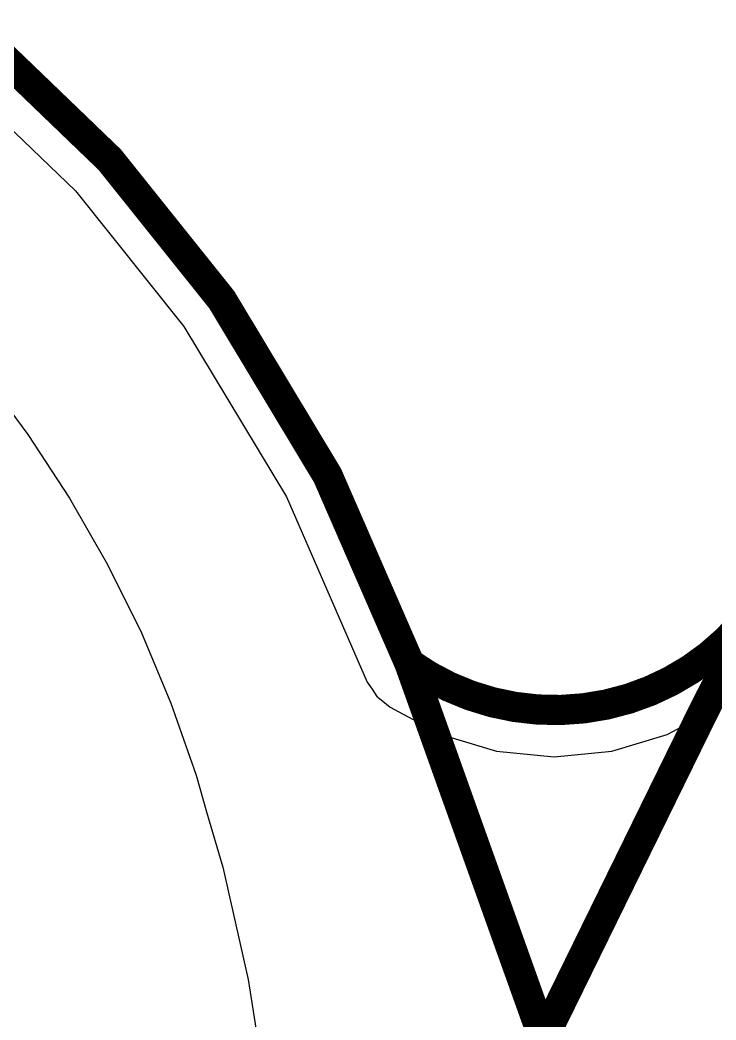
# Model space of a CAD drawing. Header units: inches. Extents: x -30 to 118, y 20 to 51.
# Drawn here: x 86.82 to 91.42, y 42.81 to 49.43 of the extents above; entities that cross this region are included whole.
import ezdxf

# ---------------------------------------------------------------- set-up
doc = ezdxf.new("R2010")
doc.units = ezdxf.units.IN
for name, color, linetype in [('Bottom Layer', 5, 'Continuous'), ('Keep-Out Layer', 6, 'Continuous'), ('Mechanical 1', 6, 'Continuous'), ('Top Layer', 1, 'Continuous'), ('Top Overlay', 2, 'Continuous')]:
    doc.layers.add(name, color=color, linetype=linetype)

msp = doc.modelspace()

# ---------------------------------------------------------------- linework, layer by layer
at = {"layer": 'Bottom Layer'}
for p, q in [((86.3628, 49.091), (87.1882, 48.2965)), ((87.1882, 48.2965), (87.9044, 47.4008)), ((87.9044, 47.4008), (88.5825, 46.2734)), ((88.5825, 46.2734), (89.1165, 45.0485)), ((89.1165, 45.0485), (89.149, 45.0018)), ((89.149, 45.0018), (89.1806, 44.9544)), ((89.1806, 44.9544), (89.1835, 44.9521)), ((89.1835, 44.9521), (89.1846, 44.9505)), ((89.1846, 44.9505), (89.1895, 44.9473)), ((89.1895, 44.9473), (89.2199, 44.9232)), ((89.2199, 44.9232), (89.2682, 44.8836)), ((89.2682, 44.8836), (89.3256, 44.8529)), ((89.3256, 44.8529), (89.6058, 44.7031)), ((91.1006, 44.7031), (91.4383, 44.8836)), ((89.6058, 44.7031), (89.9722, 44.592)), ((90.7343, 44.592), (91.1006, 44.7031)), ((89.9722, 44.592), (90.3532, 44.5544)), ((90.3532, 44.5544), (90.7343, 44.592))]:
    msp.add_line(p, q, dxfattribs=at)
at = {"layer": 'Keep-Out Layer'}
for points in [[(86.5595, 49.3262, 0.2, 0.2, 0), (87.4147, 48.503, 0.2, 0.2, 0)], [(87.4147, 48.503, 0.2, 0.2, 0), (88.156, 47.576, 0.2, 0.2, 0)], [(88.156, 47.576, 0.2, 0.2, 0), (88.8549, 46.414, 0.2, 0.2, 0)], [(88.8549, 46.414, 0.2, 0.2, 0), (89.3969, 45.1707, 0.2, 0.2, 0)], [(91.6901, 45.5512, 0.2, 0.2, -0.414214), (89.3969, 45.1707, 0.2, 0.2, 0)]]:
    msp.add_lwpolyline(points, format="xyseb", dxfattribs=at)
for points in [[(87.3647, 48.503, 0.1, 0.1, 1), (87.4647, 48.503, 0.1, 0.1, 1)], [(87.3647, 48.503, 0.1, 0.1, 1), (87.4647, 48.503, 0.1, 0.1, 1)], [(88.106, 47.576, 0.1, 0.1, 1), (88.206, 47.576, 0.1, 0.1, 1)], [(88.106, 47.576, 0.1, 0.1, 1), (88.206, 47.576, 0.1, 0.1, 1)], [(88.8049, 46.414, 0.1, 0.1, 1), (88.9049, 46.414, 0.1, 0.1, 1)], [(88.8049, 46.414, 0.1, 0.1, 1), (88.9049, 46.414, 0.1, 0.1, 1)], [(89.3469, 45.1707, 0.1, 0.1, 1), (89.4469, 45.1707, 0.1, 0.1, 1)], [(89.3469, 45.1707, 0.1, 0.1, 1), (89.4469, 45.1707, 0.1, 0.1, 1)]]:
    msp.add_lwpolyline(points, format="xyseb", close=True, dxfattribs=at)
at = {"layer": 'Mechanical 1'}
for points in [[(86.5595, 49.3262, 0.2, 0.2, 0), (87.4147, 48.503, 0.2, 0.2, 0)], [(87.4147, 48.503, 0.2, 0.2, 0), (88.156, 47.576, 0.2, 0.2, 0)], [(88.156, 47.576, 0.2, 0.2, 0), (88.8549, 46.414, 0.2, 0.2, 0)], [(88.8549, 46.414, 0.2, 0.2, 0), (89.3969, 45.1707, 0.2, 0.2, 0)], [(91.3066, 44.7874, 0.2, 0.2, 0), (91.677, 45.526, 0.2, 0.2, 0)], [(89.3969, 45.1707, 0.2, 0.2, 0), (90.2811, 42.6954, 0.2, 0.2, 0)], [(90.2811, 42.6954, 0.2, 0.2, 0), (91.3066, 44.7874, 0.2, 0.2, 0)]]:
    msp.add_lwpolyline(points, format="xyseb", dxfattribs=at)
for points in [[(87.3647, 48.503, 0.1, 0.1, 1), (87.4647, 48.503, 0.1, 0.1, 1)], [(87.3647, 48.503, 0.1, 0.1, 1), (87.4647, 48.503, 0.1, 0.1, 1)], [(88.106, 47.576, 0.1, 0.1, 1), (88.206, 47.576, 0.1, 0.1, 1)], [(88.106, 47.576, 0.1, 0.1, 1), (88.206, 47.576, 0.1, 0.1, 1)], [(88.8049, 46.414, 0.1, 0.1, 1), (88.9049, 46.414, 0.1, 0.1, 1)], [(88.8049, 46.414, 0.1, 0.1, 1), (88.9049, 46.414, 0.1, 0.1, 1)], [(89.3469, 45.1707, 0.1, 0.1, 1), (89.4469, 45.1707, 0.1, 0.1, 1)], [(89.3469, 45.1707, 0.1, 0.1, 1), (89.4469, 45.1707, 0.1, 0.1, 1)], [(91.2566, 44.7874, 0.1, 0.1, 1), (91.3566, 44.7874, 0.1, 0.1, 1)], [(91.2566, 44.7874, 0.1, 0.1, 1), (91.3566, 44.7874, 0.1, 0.1, 1)]]:
    msp.add_lwpolyline(points, format="xyseb", close=True, dxfattribs=at)
at = {"layer": 'Top Layer'}
for p, q in [((86.3628, 49.091), (87.1882, 48.2965)), ((87.1882, 48.2965), (87.9044, 47.4008)), ((87.9044, 47.4008), (88.5825, 46.2734)), ((88.5825, 46.2734), (89.1165, 45.0485)), ((89.1165, 45.0485), (89.149, 45.0018)), ((89.149, 45.0018), (89.1806, 44.9544)), ((89.1806, 44.9544), (89.1835, 44.9521)), ((89.1835, 44.9521), (89.1846, 44.9505)), ((89.1846, 44.9505), (89.1895, 44.9473)), ((89.1895, 44.9473), (89.2199, 44.9232)), ((89.2199, 44.9232), (89.2682, 44.8836)), ((89.2682, 44.8836), (89.3256, 44.8529)), ((89.3256, 44.8529), (89.6058, 44.7031)), ((91.1006, 44.7031), (91.4383, 44.8836)), ((89.6058, 44.7031), (89.9722, 44.592)), ((90.7343, 44.592), (91.1006, 44.7031)), ((89.9722, 44.592), (90.3532, 44.5544)), ((90.3532, 44.5544), (90.7343, 44.592))]:
    msp.add_line(p, q, dxfattribs=at)
at = {"layer": 'Top Overlay'}
for p, q in [((86.5722, 47.0906), (86.8738, 46.6863)), ((86.8738, 46.6863), (87.1502, 46.2645)), ((87.1502, 46.2645), (87.4006, 45.8266)), ((87.4006, 45.8266), (87.624, 45.3744)), ((87.624, 45.3744), (87.8195, 44.9094)), ((87.8195, 44.9094), (87.9864, 44.4335)), ((87.9864, 44.4335), (88.0552, 44.1908)), ((88.0552, 44.1908), (88.162, 43.8254)), ((88.162, 43.8254), (88.3291, 43.0826)), ((88.3291, 43.0826), (88.4492, 42.3307))]:
    msp.add_line(p, q, dxfattribs=at)

doc.saveas('drawing.dxf')
